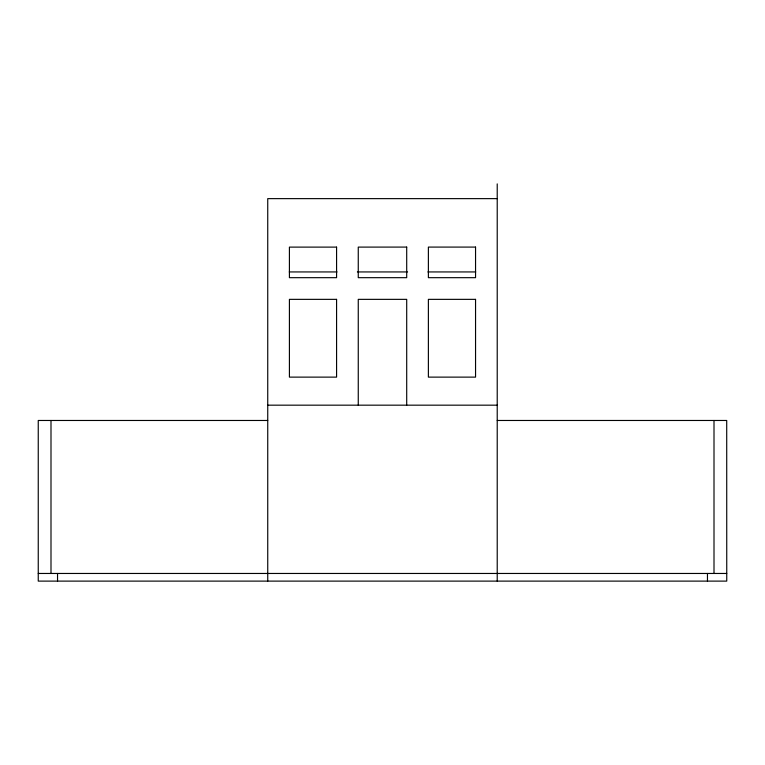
<?xml version="1.0" encoding="UTF-8"?>
<svg xmlns="http://www.w3.org/2000/svg" width="765" height="765" viewBox="0 0 765 765"><rect width="100%" height="100%" fill="white"/><g stroke="black" fill="none" stroke-linecap="round" stroke-linejoin="round"><path stroke-width="1.15" d="M497.221 198.632L267.74 198.632L267.74 581.113M289.256 271.938L337.059 271.938M357.379 271.938L407.582 271.938M427.903 271.938L475.715 271.938M267.74 405.173L497.221 405.173M267.74 420.473L38.25 420.473L38.25 581.113L726.75 581.113L726.712 420.473L497.221 420.473M38.25 573.463L726.75 573.463M714.003 420.473L714.003 573.463M707.462 573.463L707.462 581.113M497.221 183.887L497.221 581.113M406.703 405.173L406.703 299.354L358.259 299.354L358.259 405.173M57.538 573.463L57.538 581.113M50.997 420.473L50.997 573.463M475.553 247.085L428.381 247.085L428.381 277.676L475.553 277.676L475.553 247.085M336.581 247.114L289.409 247.114L289.409 277.676L336.581 277.676L336.581 247.114M406.703 247.085L358.259 247.105L358.259 277.676L406.703 277.676L406.703 247.085M336.581 299.354L289.409 299.354L289.409 377.126L336.581 377.126L336.581 299.354M475.553 299.354L428.381 299.354L428.381 377.126L475.553 377.126L475.553 299.354"/></g></svg>
